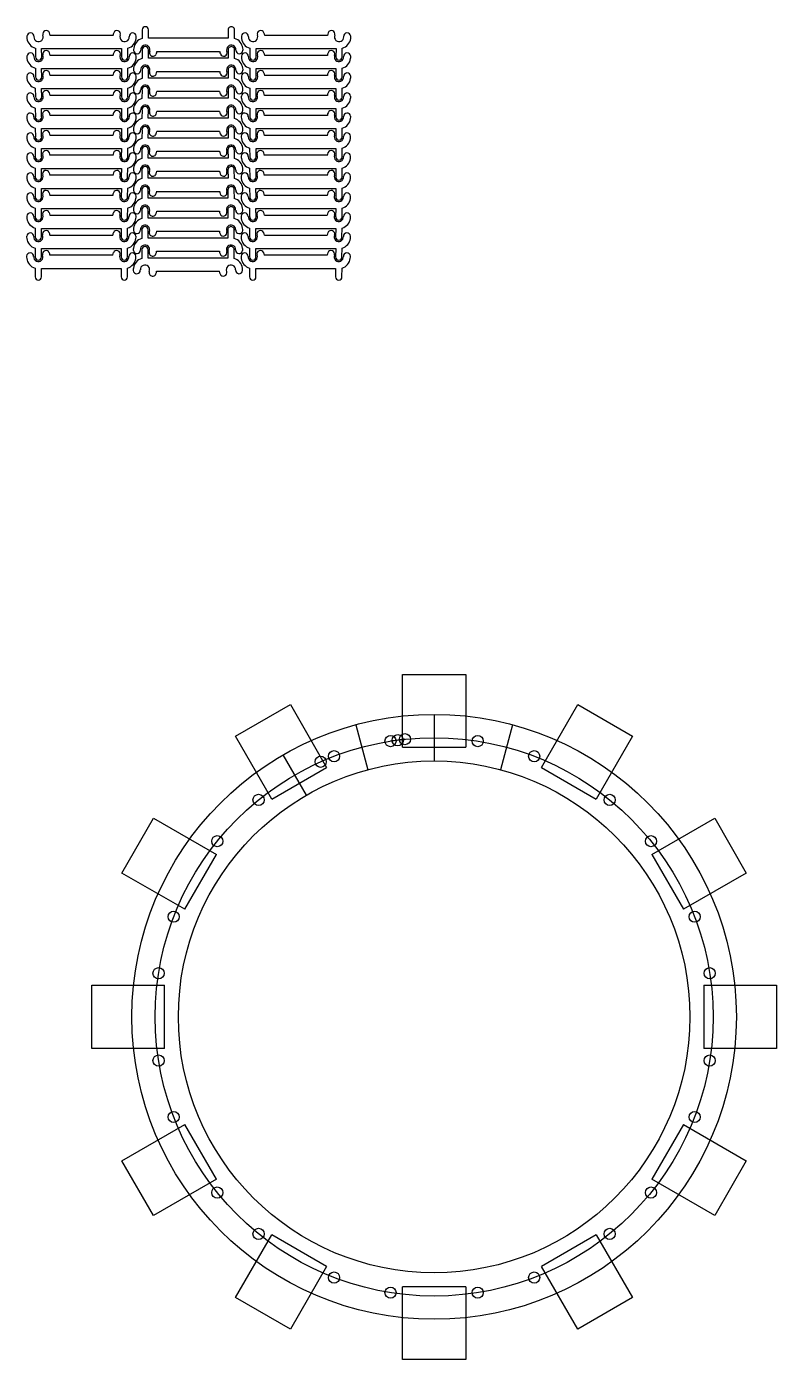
# Model space of a CAD drawing. Extents: x -435 to 1566, y -435 to 2166.
# Drawn here: x 760 to 1566, y 734 to 2166 of the extents above; entities that cross this region are included whole.
import ezdxf

# ---------------------------------------------------------------- set-up
doc = ezdxf.new("R2010")
doc.units = 0
doc.header["$MEASUREMENT"] = 0
doc.layers.get('0').update_dxf_attribs({"linetype": 'CONTINUOUS'})
doc.layers.add('LAYER_01', color=1, linetype='CONTINUOUS')
doc.layers.add('LAYER_02', color=3, linetype='CONTINUOUS')

msp = doc.modelspace()

# ---------------------------------------------------------------- linework, layer by layer
msp.add_circle((1198, 1102), 300)
at = {"layer": 'LAYER_01'}
for radius in [325, 275]:
    msp.add_circle((1198, 1102), radius, dxfattribs=at)
at = {"layer": 'LAYER_02'}
for p, q in [((884, 2162.7), (883.9, 2153.2)), ((890.8, 2153.6), (890.8, 2162.6)), ((976.5, 2162.6), (976.6, 2153.6)), ((983.4, 2153.2), (983.3, 2162.7)), ((852.7, 2156.6), (785.2, 2156.6)), ((976.6, 2153.6), (890.8, 2153.6)), ((1083.3, 2156.6), (1015.8, 2156.6)), ((769.2, 2142.9), (769.3, 2133.5)), ((776.1, 2133.5), (776, 2142.6)), ((776, 2142.6), (861.9, 2142.6)), ((852.7, 2135.2), (785.2, 2135.2)), ((861.9, 2142.6), (861.8, 2133.5)), ((868.6, 2133.5), (868.7, 2142.9)), ((884, 2141.2), (883.9, 2131.7)), ((890.7, 2132.1), (890.8, 2141.1)), ((899.9, 2139.5), (967.4, 2139.5)), ((976.5, 2141.1), (976.6, 2132.1)), ((983.4, 2131.7), (983.3, 2141.2)), ((999.8, 2142.9), (999.9, 2133.5)), ((1006.7, 2133.5), (1006.6, 2142.6)), ((1006.6, 2142.6), (1092.5, 2142.6)), ((1083.3, 2135.2), (1015.8, 2135.2)), ((1092.5, 2142.6), (1092.4, 2133.5)), ((1099.2, 2133.5), (1099.3, 2142.9)), ((769.2, 2121.5), (769.3, 2112)), ((776.1, 2112.1), (776, 2121.1)), ((776, 2121.1), (861.9, 2121.1)), ((861.9, 2121.1), (861.8, 2112.1)), ((868.6, 2112), (868.7, 2121.5)), ((884, 2119.7), (883.9, 2110.3)), ((976.6, 2132.1), (890.7, 2132.1)), ((890.7, 2110.6), (890.8, 2119.7)), ((976.4, 2119.7), (976.5, 2110.6)), ((983.4, 2110.3), (983.3, 2119.7)), ((999.8, 2121.5), (999.9, 2112)), ((1006.7, 2112.1), (1006.6, 2121.1)), ((1006.6, 2121.1), (1092.4, 2121.1)), ((1092.4, 2121.1), (1092.4, 2112.1)), ((1099.2, 2112), (1099.3, 2121.5)), ((852.7, 2113.7), (785.1, 2113.7)), ((976.5, 2110.6), (890.7, 2110.6)), ((899.9, 2118), (967.4, 2118)), ((1083.3, 2113.7), (1015.7, 2113.7)), ((769.1, 2100), (769.2, 2090.5)), ((776.1, 2090.6), (776, 2099.6)), ((776, 2099.6), (861.8, 2099.6)), ((852.6, 2092.2), (785.1, 2092.2)), ((861.8, 2099.6), (861.7, 2090.6)), ((868.6, 2090.5), (868.7, 2100)), ((883.9, 2098.2), (883.8, 2088.8)), ((890.7, 2089.1), (890.8, 2098.2)), ((899.8, 2096.6), (967.4, 2096.6)), ((976.4, 2098.2), (976.5, 2089.1)), ((983.3, 2088.8), (983.2, 2098.2)), ((999.7, 2100), (999.8, 2090.5)), ((1006.7, 2090.6), (1006.6, 2099.6)), ((1006.6, 2099.6), (1092.4, 2099.6)), ((1083.2, 2092.2), (1015.7, 2092.2)), ((1092.4, 2099.6), (1092.3, 2090.6)), ((1099.2, 2090.5), (1099.2, 2100)), ((769.1, 2078.5), (769.2, 2069)), ((776, 2069.1), (776, 2078.1)), ((776, 2078.1), (861.8, 2078.1)), ((861.8, 2078.1), (861.7, 2069.1)), ((868.5, 2069), (868.6, 2078.5)), ((883.9, 2076.8), (883.8, 2067.3)), ((890.6, 2067.7), (890.7, 2076.7)), ((976.5, 2089.1), (890.7, 2089.1)), ((976.4, 2076.7), (976.5, 2067.7)), ((983.3, 2067.3), (983.2, 2076.8)), ((999.7, 2078.5), (999.8, 2069)), ((1006.6, 2069.1), (1006.5, 2078.1)), ((1006.5, 2078.1), (1092.4, 2078.1)), ((1092.4, 2078.1), (1092.3, 2069.1)), ((1099.1, 2069), (1099.2, 2078.5)), ((852.6, 2070.7), (785.1, 2070.7)), ((976.5, 2067.7), (890.6, 2067.7)), ((899.8, 2075.1), (967.4, 2075.1)), ((1083.2, 2070.7), (1015.7, 2070.7)), ((769.1, 2057), (769.2, 2047.6)), ((776, 2047.6), (775.9, 2056.6)), ((775.9, 2056.6), (861.8, 2056.6)), ((852.6, 2049.2), (785, 2049.2)), ((861.8, 2056.6), (861.7, 2047.6)), ((868.5, 2047.6), (868.6, 2057)), ((883.9, 2055.3), (883.8, 2045.8)), ((890.6, 2046.2), (890.7, 2055.2)), ((899.8, 2053.6), (967.3, 2053.6)), ((976.4, 2055.2), (976.4, 2046.2)), ((983.3, 2045.8), (983.2, 2055.3)), ((999.7, 2057), (999.8, 2047.6)), ((1006.6, 2047.6), (1006.5, 2056.6)), ((1006.5, 2056.6), (1092.4, 2056.6)), ((1083.2, 2049.2), (1015.6, 2049.2)), ((1092.4, 2056.6), (1092.3, 2047.6)), ((1099.1, 2047.6), (1099.2, 2057)), ((769.1, 2035.5), (769.1, 2026.1)), ((776, 2026.1), (775.9, 2035.2)), ((775.9, 2035.2), (861.7, 2035.2)), ((861.7, 2035.2), (861.6, 2026.1)), ((868.5, 2026.1), (868.6, 2035.5)), ((883.8, 2033.8), (883.7, 2024.3)), ((976.4, 2046.2), (890.6, 2046.2)), ((890.6, 2024.7), (890.7, 2033.7)), ((976.3, 2033.7), (976.4, 2024.7)), ((983.2, 2024.3), (983.2, 2033.8)), ((999.6, 2035.5), (999.7, 2026.1)), ((1006.6, 2026.1), (1006.5, 2035.2)), ((1006.5, 2035.2), (1092.3, 2035.2)), ((1092.3, 2035.2), (1092.2, 2026.1)), ((1099.1, 2026.1), (1099.2, 2035.5)), ((852.5, 2027.8), (785, 2027.8)), ((976.4, 2024.7), (890.6, 2024.7)), ((899.8, 2032.1), (967.3, 2032.1)), ((1083.1, 2027.8), (1015.6, 2027.8)), ((769, 2014.1), (769.1, 2004.6)), ((775.9, 2004.7), (775.9, 2013.7)), ((775.9, 2013.7), (861.7, 2013.7)), ((852.5, 2006.3), (785, 2006.3)), ((861.7, 2013.7), (861.6, 2004.7)), ((868.4, 2004.6), (868.5, 2014.1)), ((883.8, 2012.3), (883.7, 2002.9)), ((890.5, 2003.2), (890.6, 2012.3)), ((899.7, 2010.6), (967.3, 2010.6)), ((976.3, 2012.3), (976.4, 2003.2)), ((983.2, 2002.9), (983.1, 2012.3)), ((999.6, 2014.1), (999.7, 2004.6)), ((1006.5, 2004.7), (1006.5, 2013.7)), ((1006.5, 2013.7), (1092.3, 2013.7)), ((1083.1, 2006.3), (1015.6, 2006.3)), ((1092.3, 2013.7), (1092.2, 2004.7)), ((1099, 2004.6), (1099.1, 2014.1)), ((769, 1992.6), (769.1, 1983.1)), ((775.9, 1983.2), (775.8, 1992.2)), ((775.8, 1992.2), (861.7, 1992.2)), ((861.7, 1992.2), (861.6, 1983.2)), ((868.4, 1983.1), (868.5, 1992.6)), ((883.8, 1990.8), (883.7, 1981.4)), ((976.4, 2003.2), (890.5, 2003.2)), ((890.5, 1981.7), (890.6, 1990.8)), ((976.3, 1990.8), (976.3, 1981.7)), ((983.2, 1981.4), (983.1, 1990.8)), ((999.6, 1992.6), (999.7, 1983.1)), ((1006.5, 1983.2), (1006.4, 1992.2)), ((1006.4, 1992.2), (1092.3, 1992.2)), ((1092.3, 1992.2), (1092.2, 1983.2)), ((1099, 1983.1), (1099.1, 1992.6)), ((852.5, 1984.8), (784.9, 1984.8)), ((976.3, 1981.7), (890.5, 1981.7)), ((899.7, 1989.1), (967.2, 1989.1)), ((1083.1, 1984.8), (1015.5, 1984.8)), ((769, 1971.1), (769, 1961.6)), ((775.9, 1961.7), (775.8, 1970.7)), ((775.8, 1970.7), (861.6, 1970.7)), ((852.4, 1963.3), (784.9, 1963.3)), ((861.6, 1970.7), (861.5, 1961.7)), ((868.4, 1961.6), (868.5, 1971.1)), ((883.7, 1969.4), (883.6, 1959.9)), ((890.5, 1960.3), (890.6, 1969.3)), ((899.7, 1967.7), (967.2, 1967.7)), ((976.2, 1969.3), (976.3, 1960.3)), ((983.1, 1959.9), (983.1, 1969.4)), ((999.6, 1971.1), (999.6, 1961.6)), ((1006.5, 1961.7), (1006.4, 1970.7)), ((1006.4, 1970.7), (1092.2, 1970.7)), ((1083, 1963.3), (1015.5, 1963.3)), ((1092.2, 1970.7), (1092.1, 1961.7)), ((1099, 1961.6), (1099.1, 1971.1)), ((768.9, 1949.6), (769, 1940.1)), ((775.8, 1940.2), (775.8, 1949.2)), ((775.8, 1949.2), (861.6, 1949.2)), ((861.6, 1949.2), (861.5, 1940.2)), ((868.3, 1940.1), (868.4, 1949.6)), ((883.7, 1947.9), (883.6, 1938.4)), ((890.4, 1938.8), (890.5, 1947.8)), ((976.3, 1960.3), (890.5, 1960.3)), ((976.2, 1947.8), (976.3, 1938.8)), ((983.1, 1938.4), (983, 1947.9)), ((999.5, 1949.6), (999.6, 1940.1)), ((1006.4, 1940.2), (1006.4, 1949.2)), ((1006.4, 1949.2), (1092.2, 1949.2)), ((1092.2, 1949.2), (1092.1, 1940.2)), ((1098.9, 1940.1), (1099, 1949.6)), ((852.4, 1941.8), (784.9, 1941.8)), ((976.3, 1938.8), (890.4, 1938.8)), ((899.6, 1946.2), (967.2, 1946.2)), ((1083, 1941.8), (1015.5, 1941.8)), ((768.9, 1928.1), (769, 1918.7)), ((775.8, 1918.7), (775.7, 1927.8)), ((775.7, 1927.8), (861.6, 1927.8)), ((852.4, 1920.4), (784.9, 1920.4)), ((861.6, 1927.8), (861.5, 1918.7)), ((868.3, 1918.7), (868.4, 1928.1)), ((883.7, 1926.4), (883.6, 1916.9)), ((890.4, 1917.3), (890.5, 1926.3)), ((899.6, 1924.7), (967.1, 1924.7)), ((976.2, 1926.3), (976.2, 1917.3)), ((983.1, 1916.9), (983, 1926.4)), ((999.5, 1928.1), (999.6, 1918.7)), ((1006.4, 1918.7), (1006.3, 1927.8)), ((1006.3, 1927.8), (1092.2, 1927.8)), ((1083, 1920.4), (1015.4, 1920.4)), ((1092.2, 1927.8), (1092.1, 1918.7)), ((1098.9, 1918.7), (1099, 1928.1)), ((768.9, 1906.6), (769, 1897.2)), ((775.8, 1897.3), (775.7, 1906.3)), ((775.7, 1906.3), (861.5, 1906.3)), ((861.5, 1906.3), (861.5, 1897.3)), ((868.3, 1897.2), (868.4, 1906.6)), ((976.2, 1917.3), (890.4, 1917.3)), ((999.5, 1906.6), (999.5, 1897.2)), ((1006.4, 1897.3), (1006.3, 1906.3)), ((1006.3, 1906.3), (1092.1, 1906.3)), ((1092.1, 1906.3), (1092, 1897.3)), ((1098.9, 1897.2), (1099, 1906.6)), ((899.6, 1903.2), (967.1, 1903.2)), ((1198, 1427), (1198, 1377)), ((1113.9, 1415.9), (1126.8, 1367.6)), ((1282.1, 1415.9), (1269.2, 1367.6)), ((1166.6, 1400.4), (1151.1, 1398.3)), ((1164, 1392), (1232, 1392)), ((1035.5, 1383.5), (1060.5, 1340.2)), ((1023.6, 1336.1), (1082.4, 1370.1)), ((1313.6, 1370.1), (1372.4, 1336.1)), ((929.9, 1217.6), (963.9, 1276.4)), ((1432.1, 1276.4), (1466.1, 1217.6)), ((908, 1068), (908, 1136)), ((1488, 1136), (1488, 1068)), ((963.9, 927.6), (929.9, 986.4)), ((1466.1, 986.4), (1432.1, 927.6)), ((1082.4, 833.9), (1023.6, 867.9)), ((1372.4, 867.9), (1313.6, 833.9)), ((1232, 812), (1164, 812))]:
    msp.add_line(p, q, dxfattribs=at)
for points in [[(1164, 1392), (1164, 1470), (1232, 1470), (1232, 1392)], [(1023.6, 1336.1), (984.6, 1403.7), (1043.4, 1437.7), (1082.4, 1370.1)], [(1313.6, 1370.1), (1352.6, 1437.7), (1411.4, 1403.7), (1372.4, 1336.1)], [(929.9, 1217.6), (862.3, 1256.6), (896.3, 1315.4), (963.9, 1276.4)], [(1432.1, 1276.4), (1499.7, 1315.4), (1533.7, 1256.6), (1466.1, 1217.6)], [(908, 1068), (830, 1068), (830, 1136), (908, 1136)], [(1488, 1136), (1566, 1136), (1566, 1068), (1488, 1068)], [(963.9, 927.6), (896.3, 888.6), (862.3, 947.4), (929.9, 986.4)], [(1466.1, 986.4), (1533.7, 947.4), (1499.7, 888.6), (1432.1, 927.6)], [(1082.4, 833.9), (1043.4, 766.3), (984.6, 800.3), (1023.6, 867.9)], [(1372.4, 867.9), (1411.4, 800.3), (1352.6, 766.3), (1313.6, 833.9)], [(1232, 812), (1232, 734), (1164, 734), (1164, 812)]]:
    msp.add_lwpolyline(points, dxfattribs=at)
for centre in [(1151.1, 1398.3), (1158.9, 1399.3), (1166.6, 1400.4), (1244.9, 1398.3), (1076, 1376.1), (1090.4, 1382.1), (1305.6, 1382.1), (1009.2, 1335.2), (1386.8, 1335.2), (964.8, 1290.8), (1431.2, 1290.8), (917.9, 1209.6), (1478.1, 1209.6), (901.7, 1148.9), (1494.3, 1148.9), (901.7, 1055.1), (1494.3, 1055.1), (917.9, 994.4), (1478.1, 994.4), (964.8, 913.2), (1431.2, 913.2), (1009.2, 868.8), (1386.8, 868.8), (1090.4, 821.9), (1305.6, 821.9), (1151.1, 805.7), (1244.9, 805.7)]:
    msp.add_circle(centre, 6, dxfattribs=at)
for centre, radius, start, end in [((887.4, 2162.6), 3.42, 359.4698, 179.4698), ((979.9, 2162.6), 3.42, 0.5302, 180.5302), ((764, 2155.5), 3.78, 356.7983, 176.7983), ((772.7, 2155), 12.6, 176.8313, 187.3693), ((772.7, 2155), 12.6, 187.3693, 253.6511), ((772.7, 2155), 5, 176.8813, 21.0073), ((780.9, 2158.1), 3.78, 21.0073, 201.0073), ((772.7, 2155), 12.6, 7.5624, 21.0073), ((865.2, 2155), 12.6, 158.9927, 172.4376), ((857, 2158.1), 3.78, 338.9597, 158.9597), ((865.2, 2155), 5, 159.0427, 3.1687), ((865.2, 2155), 12.6, 286.3489, 352.6307), ((873.9, 2155.5), 3.78, 3.1687, 183.1687), ((887.5, 2141.2), 12.6, 106.3489, 172.6307), ((865.2, 2155), 12.6, 352.6307, 3.1687), ((979.9, 2141.2), 12.6, 7.3693, 73.6511), ((994.6, 2155.5), 3.78, 356.7983, 176.7983), ((1003.3, 2155), 12.6, 176.8313, 187.3693), ((1003.3, 2155), 12.6, 187.3693, 253.6511), ((1003.3, 2155), 5, 176.8813, 21.0073), ((1011.5, 2158.1), 3.78, 21.0073, 201.0073), ((1003.3, 2155), 12.6, 7.5624, 21.0073), ((1095.8, 2155), 12.6, 158.9927, 172.4376), ((1087.6, 2158.1), 3.78, 338.9597, 158.9597), ((1095.8, 2155), 5, 159.0427, 3.1687), ((1095.8, 2155), 12.6, 286.3489, 352.6307), ((1104.5, 2155.5), 3.78, 3.1687, 183.1687), ((1095.8, 2155), 12.6, 352.6307, 3.1687), ((764, 2134), 3.78, 356.7983, 176.7983), ((772.7, 2133.5), 12.6, 176.8313, 187.3693), ((772.7, 2133.5), 5, 176.8813, 21.0073), ((780.9, 2136.7), 3.78, 21.0073, 201.0073), ((772.7, 2133.5), 12.6, 7.5624, 21.0073), ((865.2, 2133.5), 12.6, 158.9927, 172.4376), ((857, 2136.6), 3.78, 338.9597, 158.9597), ((865.2, 2133.5), 5, 159.0427, 3.1687), ((873.9, 2134), 3.78, 3.1687, 183.1687), ((887.5, 2141.2), 12.6, 172.6307, 183.1687), ((878.7, 2140.7), 3.78, 183.1687, 3.1687), ((865.2, 2133.5), 12.6, 352.6307, 3.1687), ((887.5, 2141.2), 5, 339.0427, 183.1687), ((887.4, 2141.2), 3.42, 359.4698, 179.4698), ((895.7, 2138), 3.78, 158.9597, 338.9597), ((887.5, 2141.2), 12.6, 338.9927, 352.4376), ((979.9, 2141.2), 12.6, 187.5624, 201.0073), ((971.7, 2138), 3.78, 201.0073, 21.0073), ((979.9, 2141.2), 5, 356.8813, 201.0073), ((979.9, 2141.2), 3.42, 0.5302, 180.5302), ((988.7, 2140.7), 3.78, 176.7983, 356.7983), ((994.5, 2134), 3.78, 356.7983, 176.7983), ((1003.3, 2133.5), 12.6, 176.8313, 187.3693), ((979.9, 2141.2), 12.6, 356.8313, 7.3693), ((1003.3, 2133.5), 5, 176.8813, 21.0073), ((1011.5, 2136.7), 3.78, 21.0073, 201.0073), ((1003.3, 2133.5), 12.6, 7.5624, 21.0073), ((1095.7, 2133.5), 12.6, 158.9927, 172.4376), ((1087.5, 2136.6), 3.78, 338.9597, 158.9597), ((1095.7, 2133.5), 5, 159.0427, 3.1687), ((1104.5, 2134), 3.78, 3.1687, 183.1687), ((1095.7, 2133.5), 12.6, 352.6307, 3.1687), ((772.7, 2133.5), 12.6, 187.3693, 253.6511), ((772.7, 2133.5), 3.42, 180.5302, 0.5302), ((865.2, 2133.5), 3.42, 179.4698, 359.4698), ((865.2, 2133.5), 12.6, 286.3489, 352.6307), ((887.4, 2119.7), 12.6, 172.6307, 183.1687), ((887.4, 2119.7), 12.6, 106.3489, 172.6307), ((887.4, 2119.7), 5, 339.0427, 183.1687), ((887.4, 2119.7), 3.42, 359.4698, 179.4698), ((979.9, 2119.7), 5, 356.8813, 201.0073), ((979.9, 2119.7), 3.42, 0.5302, 180.5302), ((979.9, 2119.7), 12.6, 7.3693, 73.6511), ((1003.3, 2133.5), 12.6, 187.3693, 253.6511), ((979.9, 2119.7), 12.6, 356.8313, 7.3693), ((1003.3, 2133.5), 3.42, 180.5302, 0.5302), ((1095.8, 2133.5), 3.42, 179.4698, 359.4698), ((1095.7, 2133.5), 12.6, 286.3489, 352.6307), ((763.9, 2112.5), 3.78, 356.7983, 176.7983), ((772.7, 2112), 12.6, 176.8313, 187.3693), ((772.7, 2112), 12.6, 187.3693, 253.6511), ((772.7, 2112), 5, 176.8813, 21.0073), ((772.7, 2112), 3.42, 180.5302, 0.5302), ((780.9, 2115.2), 3.78, 21.0073, 201.0073), ((772.7, 2112), 12.6, 7.5624, 21.0073), ((865.1, 2112), 12.6, 158.9927, 172.4376), ((856.9, 2115.2), 3.78, 338.9597, 158.9597), ((865.1, 2112), 5, 159.0427, 3.1687), ((865.2, 2112), 3.42, 179.4698, 359.4698), ((865.1, 2112), 12.6, 286.3489, 352.6307), ((873.9, 2112.5), 3.78, 3.1687, 183.1687), ((878.7, 2119.2), 3.78, 183.1687, 3.1687), ((887.4, 2098.2), 12.6, 106.3489, 172.6307), ((865.1, 2112), 12.6, 352.6307, 3.1687), ((895.6, 2116.5), 3.78, 158.9597, 338.9597), ((887.4, 2119.7), 12.6, 338.9927, 352.4376), ((979.9, 2119.7), 12.6, 187.5624, 201.0073), ((971.7, 2116.5), 3.78, 201.0073, 21.0073), ((979.8, 2098.2), 12.6, 7.3693, 73.6511), ((988.6, 2119.2), 3.78, 176.7983, 356.7983), ((994.5, 2112.5), 3.78, 356.7983, 176.7983), ((1003.3, 2112), 12.6, 176.8313, 187.3693), ((1003.3, 2112), 12.6, 187.3693, 253.6511), ((1003.3, 2112), 5, 176.8813, 21.0073), ((1003.3, 2112), 3.42, 180.5302, 0.5302), ((1011.5, 2115.2), 3.78, 21.0073, 201.0073), ((1003.3, 2112), 12.6, 7.5624, 21.0073), ((1095.7, 2112), 12.6, 158.9927, 172.4376), ((1087.5, 2115.2), 3.78, 338.9597, 158.9597), ((1095.7, 2112), 5, 159.0427, 3.1687), ((1095.8, 2112), 3.42, 179.4698, 359.4698), ((1095.7, 2112), 12.6, 286.3489, 352.6307), ((1104.5, 2112.5), 3.78, 3.1687, 183.1687), ((1095.7, 2112), 12.6, 352.6307, 3.1687), ((763.9, 2091), 3.78, 356.7983, 176.7983), ((772.7, 2090.5), 12.6, 176.8313, 187.3693), ((772.7, 2090.5), 5, 176.8813, 21.0073), ((780.8, 2093.7), 3.78, 21.0073, 201.0073), ((772.7, 2090.5), 12.6, 7.5624, 21.0073), ((865.1, 2090.5), 12.6, 158.9927, 172.4376), ((856.9, 2093.7), 3.78, 338.9597, 158.9597), ((865.1, 2090.5), 5, 159.0427, 3.1687), ((873.9, 2091), 3.78, 3.1687, 183.1687), ((887.4, 2098.2), 12.6, 172.6307, 183.1687), ((878.6, 2097.7), 3.78, 183.1687, 3.1687), ((865.1, 2090.5), 12.6, 352.6307, 3.1687), ((887.4, 2098.2), 5, 339.0427, 183.1687), ((887.3, 2098.2), 3.42, 359.4698, 179.4698), ((895.6, 2095.1), 3.78, 158.9597, 338.9597), ((887.4, 2098.2), 12.6, 338.9927, 352.4376), ((979.8, 2098.2), 12.6, 187.5624, 201.0073), ((971.6, 2095.1), 3.78, 201.0073, 21.0073), ((979.8, 2098.2), 5, 356.8813, 201.0073), ((979.8, 2098.2), 3.42, 0.5302, 180.5302), ((988.6, 2097.7), 3.78, 176.7983, 356.7983), ((994.5, 2091), 3.78, 356.7983, 176.7983), ((1003.2, 2090.5), 12.6, 176.8313, 187.3693), ((979.8, 2098.2), 12.6, 356.8313, 7.3693), ((1003.2, 2090.5), 5, 176.8813, 21.0073), ((1011.4, 2093.7), 3.78, 21.0073, 201.0073), ((1003.2, 2090.5), 12.6, 7.5624, 21.0073), ((1095.7, 2090.5), 12.6, 158.9927, 172.4376), ((1087.5, 2093.7), 3.78, 338.9597, 158.9597), ((1095.7, 2090.5), 5, 159.0427, 3.1687), ((1104.4, 2091), 3.78, 3.1687, 183.1687), ((1095.7, 2090.5), 12.6, 352.6307, 3.1687), ((772.7, 2090.5), 12.6, 187.3693, 253.6511), ((772.7, 2090.5), 3.42, 180.5302, 0.5302), ((865.2, 2090.5), 3.42, 179.4698, 359.4698), ((865.1, 2090.5), 12.6, 286.3489, 352.6307), ((887.4, 2076.7), 12.6, 172.6307, 183.1687), ((887.4, 2076.7), 12.6, 106.3489, 172.6307), ((887.4, 2076.7), 5, 339.0427, 183.1687), ((887.3, 2076.7), 3.42, 359.4698, 179.4698), ((979.8, 2076.7), 5, 356.8813, 201.0073), ((979.8, 2076.7), 3.42, 0.5302, 180.5302), ((979.8, 2076.7), 12.6, 7.3693, 73.6511), ((1003.2, 2090.5), 12.6, 187.3693, 253.6511), ((979.8, 2076.7), 12.6, 356.8313, 7.3693), ((1003.2, 2090.5), 3.42, 180.5302, 0.5302), ((1095.7, 2090.5), 3.42, 179.4698, 359.4698), ((1095.7, 2090.5), 12.6, 286.3489, 352.6307), ((763.9, 2069.5), 3.78, 356.7983, 176.7983), ((772.6, 2069.1), 12.6, 176.8313, 187.3693), ((772.6, 2069.1), 12.6, 187.3693, 253.6511), ((772.6, 2069.1), 5, 176.8813, 21.0073), ((772.6, 2069.1), 3.42, 180.5302, 0.5302), ((780.8, 2072.2), 3.78, 21.0073, 201.0073), ((772.6, 2069.1), 12.6, 7.5624, 21.0073), ((865.1, 2069.1), 12.6, 158.9927, 172.4376), ((856.9, 2072.2), 3.78, 338.9597, 158.9597), ((865.1, 2069.1), 5, 159.0427, 3.1687), ((865.1, 2069.1), 3.42, 179.4698, 359.4698), ((865.1, 2069.1), 12.6, 286.3489, 352.6307), ((873.8, 2069.5), 3.78, 3.1687, 183.1687), ((878.6, 2076.2), 3.78, 183.1687, 3.1687), ((887.3, 2055.2), 12.6, 106.3489, 172.6307), ((865.1, 2069.1), 12.6, 352.6307, 3.1687), ((895.6, 2073.6), 3.78, 158.9597, 338.9597), ((887.4, 2076.7), 12.6, 338.9927, 352.4376), ((979.8, 2076.7), 12.6, 187.5624, 201.0073), ((971.6, 2073.6), 3.78, 201.0073, 21.0073), ((979.8, 2055.2), 12.6, 7.3693, 73.6511), ((988.6, 2076.2), 3.78, 176.7983, 356.7983), ((994.4, 2069.5), 3.78, 356.7983, 176.7983), ((1003.2, 2069.1), 12.6, 176.8313, 187.3693), ((1003.2, 2069.1), 12.6, 187.3693, 253.6511), ((1003.2, 2069.1), 5, 176.8813, 21.0073), ((1003.2, 2069.1), 3.42, 180.5302, 0.5302), ((1011.4, 2072.2), 3.78, 21.0073, 201.0073), ((1003.2, 2069.1), 12.6, 7.5624, 21.0073), ((1095.7, 2069.1), 12.6, 158.9927, 172.4376), ((1087.5, 2072.2), 3.78, 338.9597, 158.9597), ((1095.7, 2069.1), 5, 159.0427, 3.1687), ((1095.7, 2069.1), 3.42, 179.4698, 359.4698), ((1095.7, 2069.1), 12.6, 286.3489, 352.6307), ((1104.4, 2069.5), 3.78, 3.1687, 183.1687), ((1095.7, 2069.1), 12.6, 352.6307, 3.1687), ((772.6, 2047.6), 12.6, 176.8313, 187.3693), ((763.8, 2048.1), 3.78, 356.7983, 176.7983), ((772.6, 2047.6), 5, 176.8813, 21.0073), ((780.8, 2050.7), 3.78, 21.0073, 201.0073), ((772.6, 2047.6), 12.6, 7.5624, 21.0073), ((865, 2047.6), 12.6, 158.9927, 172.4376), ((856.8, 2050.7), 3.78, 338.9597, 158.9597), ((865, 2047.6), 5, 159.0427, 3.1687), ((873.8, 2048.1), 3.78, 3.1687, 183.1687), ((887.3, 2055.2), 12.6, 172.6307, 183.1687), ((878.6, 2054.8), 3.78, 183.1687, 3.1687), ((865, 2047.6), 12.6, 352.6307, 3.1687), ((887.3, 2055.2), 5, 339.0427, 183.1687), ((887.3, 2055.2), 3.42, 359.4698, 179.4698), ((895.5, 2052.1), 3.78, 158.9597, 338.9597), ((887.3, 2055.2), 12.6, 338.9927, 352.4376), ((979.8, 2055.2), 12.6, 187.5624, 201.0073), ((971.6, 2052.1), 3.78, 201.0073, 21.0073), ((979.8, 2055.2), 5, 356.8813, 201.0073), ((979.8, 2055.2), 3.42, 0.5302, 180.5302), ((988.5, 2054.8), 3.78, 176.7983, 356.7983), ((994.4, 2048.1), 3.78, 356.7983, 176.7983), ((1003.2, 2047.6), 12.6, 176.8313, 187.3693), ((979.8, 2055.2), 12.6, 356.8313, 7.3693), ((1003.2, 2047.6), 5, 176.8813, 21.0073), ((1011.4, 2050.7), 3.78, 21.0073, 201.0073), ((1003.2, 2047.6), 12.6, 7.5624, 21.0073), ((1095.6, 2047.6), 12.6, 158.9927, 172.4376), ((1087.4, 2050.7), 3.78, 338.9597, 158.9597), ((1095.6, 2047.6), 5, 159.0427, 3.1687), ((1104.4, 2048.1), 3.78, 3.1687, 183.1687), ((1095.6, 2047.6), 12.6, 352.6307, 3.1687), ((772.6, 2047.6), 12.6, 187.3693, 253.6511), ((772.6, 2047.6), 3.42, 180.5302, 0.5302), ((865.1, 2047.6), 3.42, 179.4698, 359.4698), ((865, 2047.6), 12.6, 286.3489, 352.6307), ((887.3, 2033.8), 12.6, 172.6307, 183.1687), ((887.3, 2033.8), 12.6, 106.3489, 172.6307), ((887.3, 2033.8), 5, 339.0427, 183.1687), ((887.2, 2033.8), 3.42, 359.4698, 179.4698), ((979.7, 2033.8), 5, 356.8813, 201.0073), ((979.7, 2033.8), 3.42, 0.5302, 180.5302), ((979.7, 2033.8), 12.6, 7.3693, 73.6511), ((1003.2, 2047.6), 12.6, 187.3693, 253.6511), ((979.7, 2033.8), 12.6, 356.8313, 7.3693), ((1003.2, 2047.6), 3.42, 180.5302, 0.5302), ((1095.7, 2047.6), 3.42, 179.4698, 359.4698), ((1095.6, 2047.6), 12.6, 286.3489, 352.6307), ((763.8, 2026.6), 3.78, 356.7983, 176.7983), ((772.6, 2026.1), 12.6, 176.8313, 187.3693), ((772.6, 2026.1), 12.6, 187.3693, 253.6511), ((772.6, 2026.1), 5, 176.8813, 21.0073), ((772.6, 2026.1), 3.42, 180.5302, 0.5302), ((780.8, 2029.2), 3.78, 21.0073, 201.0073), ((772.6, 2026.1), 12.6, 7.5624, 21.0073), ((865, 2026.1), 12.6, 158.9927, 172.4376), ((856.8, 2029.2), 3.78, 338.9597, 158.9597), ((865, 2026.1), 5, 159.0427, 3.1687), ((865.1, 2026.1), 3.42, 179.4698, 359.4698), ((865, 2026.1), 12.6, 286.3489, 352.6307), ((873.8, 2026.6), 3.78, 3.1687, 183.1687), ((878.5, 2033.3), 3.78, 183.1687, 3.1687), ((887.3, 2012.3), 12.6, 106.3489, 172.6307), ((865, 2026.1), 12.6, 352.6307, 3.1687), ((895.5, 2030.6), 3.78, 158.9597, 338.9597), ((887.3, 2033.8), 12.6, 338.9927, 352.4376), ((979.7, 2033.8), 12.6, 187.5624, 201.0073), ((971.5, 2030.6), 3.78, 201.0073, 21.0073), ((979.7, 2012.3), 12.6, 7.3693, 73.6511), ((988.5, 2033.3), 3.78, 176.7983, 356.7983), ((994.4, 2026.6), 3.78, 356.7983, 176.7983), ((1003.2, 2026.1), 12.6, 176.8313, 187.3693), ((1003.2, 2026.1), 12.6, 187.3693, 253.6511), ((1003.2, 2026.1), 5, 176.8813, 21.0073), ((1003.2, 2026.1), 3.42, 180.5302, 0.5302), ((1011.3, 2029.2), 3.78, 21.0073, 201.0073), ((1003.2, 2026.1), 12.6, 7.5624, 21.0073), ((1095.6, 2026.1), 12.6, 158.9927, 172.4376), ((1087.4, 2029.2), 3.78, 338.9597, 158.9597), ((1095.6, 2026.1), 5, 159.0427, 3.1687), ((1095.7, 2026.1), 3.42, 179.4698, 359.4698), ((1095.6, 2026.1), 12.6, 286.3489, 352.6307), ((1104.4, 2026.6), 3.78, 3.1687, 183.1687), ((1095.6, 2026.1), 12.6, 352.6307, 3.1687), ((763.8, 2005.1), 3.78, 356.7983, 176.7983), ((772.5, 2004.6), 12.6, 176.8313, 187.3693), ((772.5, 2004.6), 5, 176.8813, 21.0073), ((780.7, 2007.8), 3.78, 21.0073, 201.0073), ((772.5, 2004.6), 12.6, 7.5624, 21.0073), ((865, 2004.6), 12.6, 158.9927, 172.4376), ((856.8, 2007.8), 3.78, 338.9597, 158.9597), ((865, 2004.6), 5, 159.0427, 3.1687), ((873.7, 2005.1), 3.78, 3.1687, 183.1687), ((887.3, 2012.3), 12.6, 172.6307, 183.1687), ((878.5, 2011.8), 3.78, 183.1687, 3.1687), ((865, 2004.6), 12.6, 352.6307, 3.1687), ((887.3, 2012.3), 5, 339.0427, 183.1687), ((887.2, 2012.3), 3.42, 359.4698, 179.4698), ((895.5, 2009.1), 3.78, 158.9597, 338.9597), ((887.3, 2012.3), 12.6, 338.9927, 352.4376), ((979.7, 2012.3), 12.6, 187.5624, 201.0073), ((971.5, 2009.1), 3.78, 201.0073, 21.0073), ((979.7, 2012.3), 5, 356.8813, 201.0073), ((979.7, 2012.3), 3.42, 0.5302, 180.5302), ((988.5, 2011.8), 3.78, 176.7983, 356.7983), ((994.4, 2005.1), 3.78, 356.7983, 176.7983), ((1003.1, 2004.6), 12.6, 176.8313, 187.3693), ((979.7, 2012.3), 12.6, 356.8313, 7.3693), ((1003.1, 2004.6), 5, 176.8813, 21.0073), ((1011.3, 2007.8), 3.78, 21.0073, 201.0073), ((1003.1, 2004.6), 12.6, 7.5624, 21.0073), ((1095.6, 2004.6), 12.6, 158.9927, 172.4376), ((1087.4, 2007.8), 3.78, 338.9597, 158.9597), ((1095.6, 2004.6), 5, 159.0427, 3.1687), ((1104.3, 2005.1), 3.78, 3.1687, 183.1687), ((1095.6, 2004.6), 12.6, 352.6307, 3.1687), ((772.5, 2004.6), 12.6, 187.3693, 253.6511), ((772.5, 2004.6), 3.42, 180.5302, 0.5302), ((865, 2004.6), 3.42, 179.4698, 359.4698), ((865, 2004.6), 12.6, 286.3489, 352.6307), ((887.2, 1990.8), 12.6, 172.6307, 183.1687), ((887.2, 1990.8), 12.6, 106.3489, 172.6307), ((887.2, 1990.8), 5, 339.0427, 183.1687), ((887.2, 1990.8), 3.42, 359.4698, 179.4698), ((979.7, 1990.8), 5, 356.8813, 201.0073), ((979.7, 1990.8), 3.42, 0.5302, 180.5302), ((979.7, 1990.8), 12.6, 7.3693, 73.6511), ((1003.1, 2004.6), 12.6, 187.3693, 253.6511), ((979.7, 1990.8), 12.6, 356.8313, 7.3693), ((1003.1, 2004.6), 3.42, 180.5302, 0.5302), ((1095.6, 2004.6), 3.42, 179.4698, 359.4698), ((1095.6, 2004.6), 12.6, 286.3489, 352.6307), ((772.5, 1983.1), 12.6, 176.8313, 187.3693), ((763.7, 1983.6), 3.78, 356.7983, 176.7983), ((772.5, 1983.1), 12.6, 187.3693, 253.6511), ((772.5, 1983.1), 5, 176.8813, 21.0073), ((772.5, 1983.1), 3.42, 180.5302, 0.5302), ((780.7, 1986.3), 3.78, 21.0073, 201.0073), ((772.5, 1983.1), 12.6, 7.5624, 21.0073), ((864.9, 1983.1), 12.6, 158.9927, 172.4376), ((856.7, 1986.3), 3.78, 338.9597, 158.9597), ((864.9, 1983.1), 5, 159.0427, 3.1687), ((865, 1983.1), 3.42, 179.4698, 359.4698), ((864.9, 1983.1), 12.6, 286.3489, 352.6307), ((873.7, 1983.6), 3.78, 3.1687, 183.1687), ((878.5, 1990.3), 3.78, 183.1687, 3.1687), ((887.2, 1969.3), 12.6, 106.3489, 172.6307), ((864.9, 1983.1), 12.6, 352.6307, 3.1687), ((895.4, 1987.7), 3.78, 158.9597, 338.9597), ((887.2, 1990.8), 12.6, 338.9927, 352.4376), ((979.7, 1990.8), 12.6, 187.5624, 201.0073), ((971.5, 1987.7), 3.78, 201.0073, 21.0073), ((979.6, 1969.3), 12.6, 7.3693, 73.6511), ((988.4, 1990.3), 3.78, 176.7983, 356.7983), ((994.3, 1983.6), 3.78, 356.7983, 176.7983), ((1003.1, 1983.1), 12.6, 176.8313, 187.3693), ((1003.1, 1983.1), 12.6, 187.3693, 253.6511), ((1003.1, 1983.1), 5, 176.8813, 21.0073), ((1003.1, 1983.1), 3.42, 180.5302, 0.5302), ((1011.3, 1986.3), 3.78, 21.0073, 201.0073), ((1003.1, 1983.1), 12.6, 7.5624, 21.0073), ((1095.5, 1983.1), 12.6, 158.9927, 172.4376), ((1087.3, 1986.3), 3.78, 338.9597, 158.9597), ((1095.5, 1983.1), 5, 159.0427, 3.1687), ((1095.6, 1983.1), 3.42, 179.4698, 359.4698), ((1095.5, 1983.1), 12.6, 286.3489, 352.6307), ((1104.3, 1983.6), 3.78, 3.1687, 183.1687), ((1095.5, 1983.1), 12.6, 352.6307, 3.1687), ((763.7, 1962.1), 3.78, 356.7983, 176.7983), ((772.5, 1961.7), 12.6, 176.8313, 187.3693), ((772.5, 1961.7), 5, 176.8813, 21.0073), ((780.7, 1964.8), 3.78, 21.0073, 201.0073), ((772.5, 1961.7), 12.6, 7.5624, 21.0073), ((864.9, 1961.7), 12.6, 158.9927, 172.4376), ((856.7, 1964.8), 3.78, 338.9597, 158.9597), ((864.9, 1961.7), 5, 159.0427, 3.1687), ((873.7, 1962.1), 3.78, 3.1687, 183.1687), ((887.2, 1969.3), 12.6, 172.6307, 183.1687), ((878.4, 1968.8), 3.78, 183.1687, 3.1687), ((864.9, 1961.7), 12.6, 352.6307, 3.1687), ((887.2, 1969.3), 5, 339.0427, 183.1687), ((887.1, 1969.3), 3.42, 359.4698, 179.4698), ((895.4, 1966.2), 3.78, 158.9597, 338.9597), ((887.2, 1969.3), 12.6, 338.9927, 352.4376), ((979.6, 1969.3), 12.6, 187.5624, 201.0073), ((971.4, 1966.2), 3.78, 201.0073, 21.0073), ((979.6, 1969.3), 5, 356.8813, 201.0073), ((979.6, 1969.3), 3.42, 0.5302, 180.5302), ((988.4, 1968.8), 3.78, 176.7983, 356.7983), ((994.3, 1962.1), 3.78, 356.7983, 176.7983), ((1003.1, 1961.7), 12.6, 176.8313, 187.3693), ((979.6, 1969.3), 12.6, 356.8313, 7.3693), ((1003.1, 1961.7), 5, 176.8813, 21.0073), ((1011.3, 1964.8), 3.78, 21.0073, 201.0073), ((1003.1, 1961.7), 12.6, 7.5624, 21.0073), ((1095.5, 1961.7), 12.6, 158.9927, 172.4376), ((1087.3, 1964.8), 3.78, 338.9597, 158.9597), ((1095.5, 1961.7), 5, 159.0427, 3.1687), ((1104.3, 1962.1), 3.78, 3.1687, 183.1687), ((1095.5, 1961.7), 12.6, 352.6307, 3.1687), ((772.5, 1961.7), 12.6, 187.3693, 253.6511), ((772.5, 1961.7), 3.42, 180.5302, 0.5302), ((865, 1961.7), 3.42, 179.4698, 359.4698), ((864.9, 1961.7), 12.6, 286.3489, 352.6307), ((887.2, 1947.8), 12.6, 172.6307, 183.1687), ((887.2, 1947.8), 12.6, 106.3489, 172.6307), ((887.2, 1947.8), 5, 339.0427, 183.1687), ((887.1, 1947.8), 3.42, 359.4698, 179.4698), ((979.6, 1947.8), 5, 356.8813, 201.0073), ((979.6, 1947.8), 3.42, 0.5302, 180.5302), ((979.6, 1947.8), 12.6, 7.3693, 73.6511), ((1003.1, 1961.7), 12.6, 187.3693, 253.6511), ((979.6, 1947.8), 12.6, 356.8313, 7.3693), ((1003.1, 1961.7), 3.42, 180.5302, 0.5302), ((1095.6, 1961.7), 3.42, 179.4698, 359.4698), ((1095.5, 1961.7), 12.6, 286.3489, 352.6307), ((763.7, 1940.7), 3.78, 356.7983, 176.7983), ((772.4, 1940.2), 12.6, 176.8313, 187.3693), ((772.4, 1940.2), 12.6, 187.3693, 253.6511), ((772.4, 1940.2), 5, 176.8813, 21.0073), ((772.4, 1940.2), 3.42, 180.5302, 0.5302), ((780.6, 1943.3), 3.78, 21.0073, 201.0073), ((772.4, 1940.2), 12.6, 7.5624, 21.0073), ((864.9, 1940.2), 12.6, 158.9927, 172.4376), ((856.7, 1943.3), 3.78, 338.9597, 158.9597), ((864.9, 1940.2), 5, 159.0427, 3.1687), ((864.9, 1940.2), 3.42, 179.4698, 359.4698), ((864.9, 1940.2), 12.6, 286.3489, 352.6307), ((873.6, 1940.7), 3.78, 3.1687, 183.1687), ((878.4, 1947.4), 3.78, 183.1687, 3.1687), ((887.1, 1926.4), 12.6, 106.3489, 172.6307), ((864.9, 1940.2), 12.6, 352.6307, 3.1687), ((895.4, 1944.7), 3.78, 158.9597, 338.9597), ((887.2, 1947.8), 12.6, 338.9927, 352.4376), ((979.6, 1947.8), 12.6, 187.5624, 201.0073), ((971.4, 1944.7), 3.78, 201.0073, 21.0073), ((979.6, 1926.4), 12.6, 7.3693, 73.6511), ((988.4, 1947.4), 3.78, 176.7983, 356.7983), ((994.3, 1940.7), 3.78, 356.7983, 176.7983), ((1003, 1940.2), 12.6, 176.8313, 187.3693), ((1003, 1940.2), 12.6, 187.3693, 253.6511), ((1003, 1940.2), 5, 176.8813, 21.0073), ((1003, 1940.2), 3.42, 180.5302, 0.5302), ((1011.2, 1943.3), 3.78, 21.0073, 201.0073), ((1003, 1940.2), 12.6, 7.5624, 21.0073), ((1095.5, 1940.2), 12.6, 158.9927, 172.4376), ((1087.3, 1943.3), 3.78, 338.9597, 158.9597), ((1095.5, 1940.2), 5, 159.0427, 3.1687), ((1095.5, 1940.2), 3.42, 179.4698, 359.4698), ((1095.5, 1940.2), 12.6, 286.3489, 352.6307), ((1104.2, 1940.7), 3.78, 3.1687, 183.1687), ((1095.5, 1940.2), 12.6, 352.6307, 3.1687), ((772.4, 1918.7), 12.6, 176.8313, 187.3693), ((763.6, 1919.2), 3.78, 356.7983, 176.7983), ((772.4, 1918.7), 5, 176.8813, 21.0073), ((780.6, 1921.8), 3.78, 21.0073, 201.0073), ((772.4, 1918.7), 12.6, 7.5624, 21.0073), ((864.8, 1918.7), 12.6, 158.9927, 172.4376), ((856.6, 1921.8), 3.78, 338.9597, 158.9597), ((864.8, 1918.7), 5, 159.0427, 3.1687), ((873.6, 1919.2), 3.78, 3.1687, 183.1687), ((887.1, 1926.4), 12.6, 172.6307, 183.1687), ((878.4, 1925.9), 3.78, 183.1687, 3.1687), ((864.8, 1918.7), 12.6, 352.6307, 3.1687), ((887.1, 1926.4), 5, 339.0427, 183.1687), ((887.1, 1926.4), 3.42, 359.4698, 179.4698), ((895.3, 1923.2), 3.78, 158.9597, 338.9597), ((887.1, 1926.4), 12.6, 338.9927, 352.4376), ((979.6, 1926.4), 12.6, 187.5624, 201.0073), ((971.4, 1923.2), 3.78, 201.0073, 21.0073), ((979.6, 1926.4), 5, 356.8813, 201.0073), ((979.6, 1926.4), 3.42, 0.5302, 180.5302), ((988.3, 1925.9), 3.78, 176.7983, 356.7983), ((1003, 1918.7), 12.6, 176.8313, 187.3693), ((994.2, 1919.2), 3.78, 356.7983, 176.7983), ((979.6, 1926.4), 12.6, 356.8313, 7.3693), ((1003, 1918.7), 5, 176.8813, 21.0073), ((1011.2, 1921.8), 3.78, 21.0073, 201.0073), ((1003, 1918.7), 12.6, 7.5624, 21.0073), ((1095.4, 1918.7), 12.6, 158.9927, 172.4376), ((1087.2, 1921.8), 3.78, 338.9597, 158.9597), ((1095.4, 1918.7), 5, 159.0427, 3.1687), ((1104.2, 1919.2), 3.78, 3.1687, 183.1687), ((1095.4, 1918.7), 12.6, 352.6307, 3.1687), ((772.4, 1918.7), 12.6, 187.3693, 253.6511), ((772.4, 1918.7), 3.42, 180.5302, 0.5302), ((864.9, 1918.7), 3.42, 179.4698, 359.4698), ((864.8, 1918.7), 12.6, 286.3489, 352.6307), ((887.1, 1904.9), 12.6, 172.6307, 183.1687), ((887.1, 1904.9), 12.6, 106.3489, 172.6307), ((887.1, 1904.9), 5, 339.0427, 183.1687), ((979.5, 1904.9), 5, 356.8813, 201.0073), ((979.5, 1904.9), 12.6, 7.3693, 73.6511), ((1003, 1918.7), 12.6, 187.3693, 253.6511), ((979.5, 1904.9), 12.6, 356.8313, 7.3693), ((1003, 1918.7), 3.42, 180.5302, 0.5302), ((1095.5, 1918.7), 3.42, 179.4698, 359.4698), ((1095.4, 1918.7), 12.6, 286.3489, 352.6307), ((772.4, 1897.2), 3.42, 180.5302, 0.5302), ((864.9, 1897.2), 3.42, 179.4698, 359.4698), ((878.3, 1904.4), 3.78, 183.1687, 3.1687), ((895.3, 1901.7), 3.78, 158.9597, 338.9597), ((887.1, 1904.9), 12.6, 338.9927, 352.4376), ((979.5, 1904.9), 12.6, 187.5624, 201.0073), ((971.4, 1901.7), 3.78, 201.0073, 21.0073), ((988.3, 1904.4), 3.78, 176.7983, 356.7983), ((1003, 1897.2), 3.42, 180.5302, 0.5302), ((1095.5, 1897.2), 3.42, 179.4698, 359.4698)]:
    msp.add_arc(centre, radius, start, end, dxfattribs=at)

doc.saveas('drawing.dxf')
